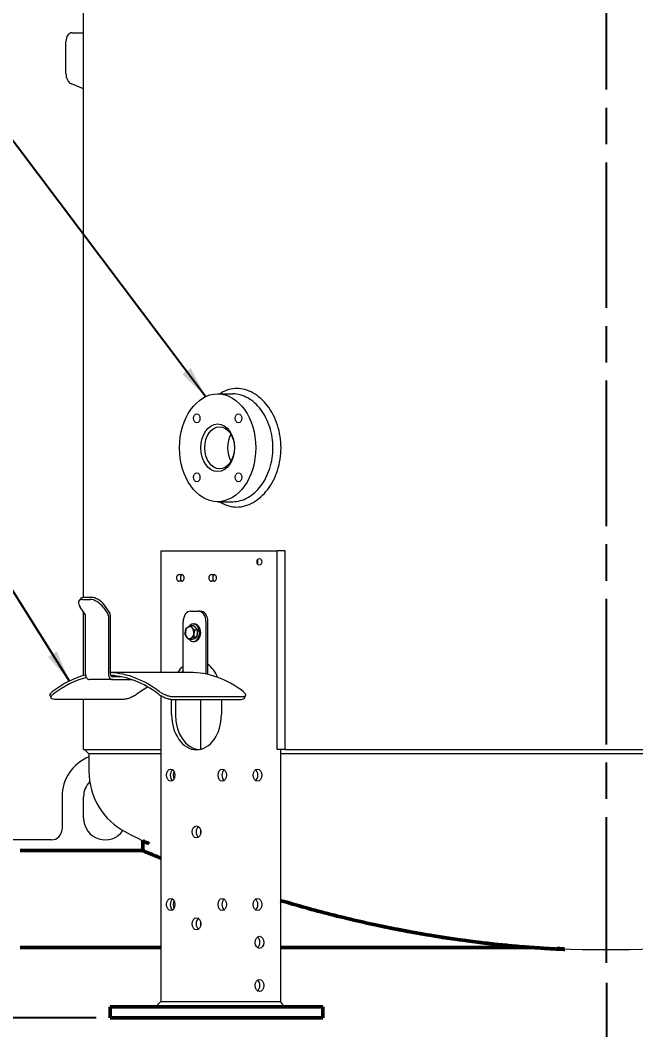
# Model space of a CAD drawing. Header units: inches. Extents: x 19 to 503, y 6 to 322.
# Drawn here: x 76.29 to 104.84, y 43.9 to 90.73 of the extents above; entities that cross this region are included whole.
import ezdxf

# ---------------------------------------------------------------- set-up
doc = ezdxf.new("R2010")
doc.units = ezdxf.units.IN
doc.header["$LTSCALE"] = 15
doc.header["$MEASUREMENT"] = 0
doc.linetypes.add('CHAIN', pattern=[0.7087, 0.4724, -0.0591, 0.1181, -0.0591])
doc.layers.add('Centerline', color=5, linetype='CHAIN', lineweight=25, true_color=0x0000ff)
for name, color, linetype, lineweight in [('Dimension (ANSI)', 7, 'Continuous', 25), ('Symbol (ANSI)', 7, 'Continuous', 25), ('Visible (ANSI)', 7, 'Continuous', 50)]:
    doc.layers.add(name, color=color, linetype=linetype, lineweight=lineweight)
doc.styles.add('MEMCOR Medium', font='arial.ttf')
doc.styles.add('Standard D-E', font='arial.ttf')
doc.dimstyles.new('Default (ANSI)', dxfattribs={"dimscale": 15, "dimtxt": 0.15, "dimasz": 0.098425, "dimexe": 0.125, "dimexo": 0.0625, "dimgap": 0.031496, "dimtad": 0, "dimtih": 1, "dimtoh": 1, "dimdec": 4, "dimrnd": 1e-08, "dimzin": 3, "dimdsep": 46, "dimlunit": 5, "dimtxsty": 'MEMCOR Medium', "dimcen": 0.09, "dimdle": 0.393701, "dimclrd": 256, "dimclre": 256, "dimclrt": 256, "dimadec": 0, "dimazin": 1, "dimtfac": 0.8, "dimtofl": 0, "dimtmove": 0, "dimatfit": 3, "dimfxl": 1, "dimfrac": 1, "dimtolj": 1, "dimtzin": 4, "dimlwd": -1, "dimlwe": -1, "dimarcsym": 0})
doc.dimstyles.new('in [mm] D-E NeptuneBenson$7', dxfattribs={"dimscale": 15, "dimtxt": 0.15, "dimasz": 0.098425, "dimexe": 0.125, "dimexo": 0.063, "dimgap": 0.031496, "dimtad": 0, "dimtih": 1, "dimtoh": 1, "dimdec": 4, "dimrnd": 1e-08, "dimzin": 3, "dimdsep": 46, "dimlunit": 5, "dimtxsty": 'Standard D-E', "dimcen": 0.09, "dimdle": 0.393701, "dimclrd": 256, "dimclre": 256, "dimclrt": 256, "dimadec": 1, "dimazin": 1, "dimtfac": 1, "dimtofl": 0, "dimtmove": 0, "dimatfit": 3, "dimfxl": 1, "dimfrac": 1, "dimtolj": 1, "dimtzin": 4, "dimlwd": -1, "dimlwe": -1, "dimarcsym": 0})

# ---------------------------------------------------------------- blocks, each defined once
blk = doc.blocks.new('*D22')
at = {"layer": 'Defpoints', "color": 0, "transparency": 16777216}
for p in [(44.986, 132.401), (84.252, 132.401), (80.752, 44.463)]:
    blk.add_point(p, dxfattribs=at)
at = {"layer": 'Dimension (ANSI)', "transparency": 16777216}
for p, q in [((83.314, 132.401), (43.111, 132.401)), ((44.986, 130.925), (44.986, 104.714)), ((44.986, 45.94), (44.986, 96.226)), ((79.815, 44.463), (43.111, 44.463))]:
    blk.add_line(p, q, dxfattribs=at)
for points in [[(44.74, 130.925), (45.232, 130.925), (44.986, 132.401)], [(44.74, 45.94), (45.232, 45.94), (44.986, 44.463)]]:
    blk.add_solid(points, dxfattribs=at)
at = {"layer": 'Dimension (ANSI)', "transparency": 16777216, "char_height": 2.25, "attachment_point": 5, "style": 'MEMCOR Medium'}
for s, insert in [('\\A1; 87{\\H0.8x;\\S15#16;} in', (44.986, 102.8)), ('\\A1;[2233.6 mm]', (44.986, 98.556))]:
    blk.add_mtext(s, dxfattribs=dict(at, insert=insert))
blk = doc.blocks.new('*D29')
at = {"layer": 'Defpoints', "color": 0, "transparency": 16777216}
for p in [(31.787, 141.416), (102.901, 141.416), (80.752, 44.463)]:
    blk.add_point(p, dxfattribs=at)
at = {"layer": 'Dimension (ANSI)', "transparency": 16777216}
for p, q in [((101.964, 141.416), (29.912, 141.416)), ((31.787, 139.94), (31.787, 89.902)), ((31.787, 45.94), (31.787, 81.414)), ((79.815, 44.463), (29.912, 44.463))]:
    blk.add_line(p, q, dxfattribs=at)
for points in [[(31.54, 139.94), (32.033, 139.94), (31.787, 141.416)], [(31.54, 45.94), (32.033, 45.94), (31.787, 44.463)]]:
    blk.add_solid(points, dxfattribs=at)
at = {"layer": 'Dimension (ANSI)', "transparency": 16777216, "char_height": 2.25, "attachment_point": 5, "style": 'MEMCOR Medium'}
for s, insert in [('\\A1; 96{\\H0.8x;\\S15#16;} in', (31.787, 87.988)), ('\\A1;[2462.6 mm]', (31.787, 83.744))]:
    blk.add_mtext(s, dxfattribs=dict(at, insert=insert))
blk = doc.blocks.new('*D30')
at = {"layer": 'Defpoints', "color": 0, "transparency": 16777216}
for p in [(103.476, 47.017), (74.786, 45.463), (103.476, 32.471)]:
    blk.add_point(p, dxfattribs=at)
at = {"layer": 'Dimension (ANSI)', "transparency": 16777216}
for p, q in [((103.476, 46.079), (103.476, 30.596)), ((74.786, 44.526), (74.786, 30.596)), ((76.263, 32.471), (81.007, 32.471)), ((102, 32.471), (97.256, 32.471))]:
    blk.add_line(p, q, dxfattribs=at)
for points in [[(76.263, 32.717), (76.263, 32.225), (74.786, 32.471)], [(102, 32.717), (102, 32.225), (103.476, 32.471)]]:
    blk.add_solid(points, dxfattribs=at)
at = {"layer": 'Dimension (ANSI)', "transparency": 16777216, "char_height": 2.25, "attachment_point": 5, "style": 'MEMCOR Medium'}
for s, insert in [('\\A1; 28{\\H0.8x;\\S3#4;} in', (89.131, 34.783)), ('\\A1;[728.7 mm]', (89.131, 30.557))]:
    blk.add_mtext(s, dxfattribs=dict(at, insert=insert))
blk = doc.blocks.new('*D31')
at = {"layer": 'Defpoints', "color": 0, "transparency": 16777216}
for p in [(67.697, 49.963), (70.239, 49.963), (80.752, 44.463)]:
    blk.add_point(p, dxfattribs=at)
at = {"layer": 'Dimension (ANSI)', "transparency": 16777216}
for p, q in [((69.302, 49.963), (65.822, 49.963)), ((67.697, 48.487), (67.697, 45.94)), ((79.815, 44.463), (65.822, 44.463)), ((67.697, 44.463), (67.697, 36.825)), ((67.697, 36.825), (66.221, 36.825))]:
    blk.add_line(p, q, dxfattribs=at)
for points in [[(67.451, 48.487), (67.943, 48.487), (67.697, 49.963)], [(67.451, 45.94), (67.943, 45.94), (67.697, 44.463)]]:
    blk.add_solid(points, dxfattribs=at)
at = {"layer": 'Dimension (ANSI)', "transparency": 16777216, "char_height": 2.25, "attachment_point": 5, "style": 'MEMCOR Medium'}
for s, insert in [('\\A1; 5{\\H0.8x;\\S1#2;} in', (58.096, 39.124)), ('\\A1;[139.7 mm]', (58.096, 34.911))]:
    blk.add_mtext(s, dxfattribs=dict(at, insert=insert))

msp = doc.modelspace()

# ---------------------------------------------------------------- linework, layer by layer
at = {"layer": 'Centerline', "linetype": 'CHAIN', "ltscale": 0.952448}
msp.add_line((103.47641, 47.01654), (103.47641, 144.14144), dxfattribs=at)
at = {"layer": 'Visible (ANSI)', "linetype": 'Continuous', "lineweight": 18}
for p, q in [((79.2267, 63.95994), (79.2267, 108.15094)), ((78.68965, 90.15094), (79.2267, 90.15094)), ((78.40681, 88.26244), (78.40681, 89.75094)), ((79.2267, 87.55433), (78.66336, 87.78163)), ((85.44539, 73.40094), (86.1529, 73.40094)), ((85.44539, 68.40094), (86.1529, 68.40094)), ((82.806, 66.11344), (83.0081, 66.11344)), ((82.806, 66.11344), (82.806, 60.48027)), ((83.0081, 66.11344), (85.92138, 66.11344)), ((85.92138, 66.11344), (86.89719, 66.11344)), ((86.89719, 66.11344), (88.20766, 66.11344)), ((88.58092, 66.11344), (88.20766, 66.11344)), ((88.20766, 56.90094), (88.20766, 66.11344)), ((88.58092, 56.90094), (88.58092, 66.11344)), ((83.64803, 65.01844), (83.78238, 65.01844)), ((83.78238, 64.70844), (83.64803, 64.70844)), ((85.1471, 65.01844), (85.28145, 65.01844)), ((85.28145, 64.70844), (85.1471, 64.70844)), ((79.0779, 63.89519), (79.0129, 63.80327)), ((79.17115, 63.86814), (79.52471, 63.86814)), ((79.58971, 63.96007), (79.23615, 63.96007)), ((79.29084, 63.19888), (79.0676, 63.51459)), ((79.2267, 60.33426), (79.2267, 63.28959)), ((80.12826, 63.51459), (80.3515, 63.19888)), ((80.4165, 63.2908), (80.19326, 63.60651)), ((84.19604, 63.32344), (84.54959, 63.32344)), ((84.64152, 63.32344), (84.54959, 63.32344)), ((79.31777, 60.41047), (79.31777, 63.10695)), ((80.37843, 63.10695), (80.37843, 60.41047)), ((80.47035, 60.41047), (80.47035, 63.10695)), ((83.84249, 60.48027), (83.84249, 62.82344)), ((84.90315, 62.82344), (84.90315, 60.41047)), ((84.99507, 60.41047), (84.99507, 62.82344)), ((84.33852, 62.64295), (84.20211, 62.64295)), ((84.31625, 62.72944), (84.37282, 62.72944)), ((84.33852, 62.64295), (84.42636, 62.53861)), ((84.5142, 62.43427), (84.3778, 62.43427)), ((84.42636, 62.53861), (84.5142, 62.43427)), ((84.5142, 62.43427), (84.49423, 62.27451)), ((84.25862, 62.00393), (84.12222, 62.00393)), ((84.36644, 62.05934), (84.25862, 62.00393)), ((84.31625, 61.91744), (84.37282, 61.91744)), ((84.47425, 62.11476), (84.33785, 62.11476)), ((84.47425, 62.11476), (84.36644, 62.05934)), ((84.49423, 62.27451), (84.47425, 62.11476)), ((84.14796, 60.48027), (80.47035, 60.48027)), ((80.56227, 60.15047), (79.50161, 60.15047)), ((80.96803, 60.28047), (80.56227, 60.28047)), ((80.56227, 60.15047), (81.45327, 60.15047)), ((77.72046, 59.29306), (77.67135, 59.40297)), ((81.0597, 59.23076), (77.87772, 59.23076)), ((79.2267, 56.90094), (79.2267, 59.23076)), ((82.806, 59.40557), (82.806, 45.21344)), ((83.31216, 58.52344), (83.31216, 59.23197)), ((83.34712, 59.23076), (86.52911, 59.23076)), ((86.57821, 59.34065), (83.39623, 59.34065)), ((83.48893, 59.23076), (83.48893, 58.52344)), ((84.65287, 59.23076), (84.65287, 56.9153)), ((85.61732, 59.23076), (85.61732, 58.52344)), ((86.68636, 59.29306), (86.73547, 59.40297)), ((79.2267, 56.90094), (82.806, 56.90094)), ((79.47641, 56.70094), (79.27641, 56.90094)), ((79.47641, 56.70094), (79.47641, 55.90094)), ((82.806, 56.70094), (79.47641, 56.70094)), ((88.58092, 56.90094), (88.20766, 56.90094)), ((88.36518, 56.90094), (88.36518, 45.21344)), ((118.58763, 56.70094), (88.36518, 56.70094)), ((88.58092, 56.90094), (118.3719, 56.90094)), ((78.22689, 54.71344), (78.22689, 53.21344)), ((79.22689, 53.71344), (79.22689, 54.71344)), ((84.65287, 53.16968), (84.65287, 52.9952)), ((77.72689, 52.71344), (75.66641, 52.71344)), ((84.65287, 48.90668), (84.65287, 48.7322)), ((82.806, 45.21344), (82.556, 44.96344)), ((82.806, 45.21344), (83.0081, 45.21344)), ((83.0081, 45.21344), (85.92138, 45.21344)), ((85.92138, 45.21344), (86.89719, 45.21344)), ((86.89719, 45.21344), (88.36518, 45.21344)), ((88.54196, 44.96344), (88.36518, 45.21344))]:
    msp.add_line(p, q, dxfattribs=at)
at = {"layer": 'Visible (ANSI)'}
for p, q in [((81.9736, 52.21344), (81.9736, 52.66344)), ((81.9736, 52.21344), (76.28641, 52.21344)), ((76.28641, 47.71344), (82.806, 47.71344)), ((87.28845, 47.71344), (87.3008, 47.71344)), ((88.36518, 47.71344), (100.13689, 47.71344)), ((101.52892, 47.63337), (101.52892, 47.65337)), ((80.45954, 44.96344), (80.75243, 44.96344)), ((80.45954, 44.96344), (80.45954, 44.46344)), ((86.49414, 44.96344), (80.75243, 44.96344)), ((86.49414, 44.96344), (87.90835, 44.96344)), ((90.02967, 44.96344), (87.90835, 44.96344)), ((90.02967, 44.96344), (90.32256, 44.96344)), ((90.32256, 44.96344), (90.32256, 44.46344)), ((80.75243, 44.46344), (80.45954, 44.46344)), ((86.49414, 44.46344), (80.75243, 44.46344)), ((87.90835, 44.46344), (86.49414, 44.46344)), ((90.02967, 44.46344), (87.90835, 44.46344)), ((90.32256, 44.46344), (90.02967, 44.46344))]:
    msp.add_line(p, q, dxfattribs=at)
at = {"layer": 'Visible (ANSI)', "linetype": 'Continuous', "lineweight": 18}
for centre, radius, start, end in [((80.22689, 54.71344), 2, 112.039365, 180), ((82.6664, 55.89648), 3.19, 179.919853, 242.534488), ((80.22689, 54.71344), 1, 135.542129, 180), ((80.22689, 53.71344), 1, 180, 325.43522), ((77.72689, 53.21344), 0.5, 270, 0), ((103.47641, 95.93094), 48.31, 242.534488, 243.75604), ((103.47641, 95.93094), 48.31, 267.353566, 288.227871)]:
    msp.add_arc(centre, radius, start, end, dxfattribs=at)
for centre, major_axis, ratio, start_param, end_param in [((78.68965, 89.75094), (0, 0.4), 0.70710678, 0, 1.57079633), ((78.76036, 88.26244), (0, -0.5), 0.70710678, 4.71238898, 6.00526251), ((86.5909, 70.90094), (0, -0.975), 0.70710678, 4.01124167, 5.41353629), ((87.20624, 65.61344), (0, 0.155), 0.70710678, 4.07971898, 5.34505898), ((83.64803, 64.86344), (0, -0.155), 0.70710678, 3.14159265, 6.28318531), ((83.82481, 64.86344), (0, 0.155), 0.70710678, 0.19477764, 2.94681501), ((83.78238, 64.86344), (0, 0.155), 0.70710678, 3.14159265, 6.28318531), ((85.1471, 64.86344), (0, -0.155), 0.70710678, 3.14159265, 6.28318531), ((85.32387, 64.86344), (0, 0.155), 0.70710678, 0.19477764, 2.94681501), ((85.28145, 64.86344), (0, 0.155), 0.70710678, 3.14159265, 6.28318531), ((79.42115, 63.51459), (-0.40825, 0.28868), 0.5, 5.6677056, 7.23850193), ((79.48615, 63.60651), (-0.40825, 0.28868), 0.5, 5.6677056, 6.28318531), ((79.77471, 63.51459), (0.40825, -0.28868), 0.5, 0.95531662, 2.52611294), ((79.83971, 63.60651), (-0.40825, 0.28868), 0.5, 4.09690927, 5.6677056), ((80.2865, 63.10695), (0, -0.26), 0.70710678, 1.57079633, 2.35619449), ((84.19604, 62.82344), (0, 0.5), 0.70710678, 0, 1.57079633), ((84.54959, 62.82344), (0, 0.5), 0.70710678, 4.71238898, 6.28318531), ((84.64152, 62.82344), (0, 0.5), 0.70710678, 4.71238898, 6.28318531), ((79.22584, 63.10695), (0, -0.13), 0.70710678, 1.57079633, 2.35619449), ((80.2865, 63.10695), (0, 0.13), 0.70710678, 4.71238898, 5.49778714), ((84.31625, 62.32344), (0, -0.406), 0.70710678, 5.6182908, 10.23616266), ((84.14442, 62.32344), (0, -0.281), 0.70710678, 4.53738158, 5.58457913), ((84.14442, 62.32344), (0, 0.281), 0.70710678, 0.34859138, 1.39578893), ((84.14442, 62.32344), (0, 0.281), 0.70710678, 5.58457913, 6.63177669), ((84.14442, 62.32344), (0, 0.281), 0.70710678, 4.53738158, 5.58457913), ((84.37282, 62.32344), (0, -0.406), 0.70710678, 0, 3.14159265), ((84.31625, 62.32344), (0, 0.281), 0.70710678, 5.24462856, 5.9245297), ((84.31625, 62.32344), (0, -0.281), 0.70710678, 0.97404683, 1.81753103), ((84.14442, 62.32344), (0, -0.281), 0.70710678, 5.58457913, 6.63177669), ((84.14442, 62.32344), (0, -0.281), 0.70710678, 0.34859138, 1.39578893), ((84.31625, 62.32344), (0, -0.281), 0.70710678, 0.10141056, 0.5957722), ((80.25887, 53.11027), (0, 7.37), 0.70710678, 5.78754415, 6.24259348), ((84.46474, 59.40344), (0, 1.63), 0.70710678, 0.57029133, 0.84913897), ((84.64152, 59.40344), (0, -1.63), 0.70710678, 3.90758363, 3.99073162), ((84.14796, 53.11027), (0, 7.37), 0.70710678, 5.78754415, 6.28318531), ((84.46474, 59.40344), (0, -1.63), 0.70710678, 2.11404801, 2.66345926), ((80.25887, 53.11027), (0, 7.37), 0.70710678, 0.18090041, 0.49564116), ((80.25887, 53.11027), (0, 7.24), 0.70710678, 0.17578008, 0.49442012), ((79.50161, 60.41047), (0, -0.26), 0.70710678, 4.71238898, 6.28318531), ((80.56227, 60.41047), (0, -0.26), 0.70710678, 4.71238898, 6.28318531), ((80.56227, 60.41047), (0, -0.13), 0.70710678, 4.71238898, 6.28318531), ((80.25887, 53.11027), (0, 7.24), 0.70710678, 5.78876518, 6.23927868), ((84.81122, 60.41047), (0, 0.13), 0.70710678, 4.65113704, 4.71238898), ((84.81122, 60.41047), (0, -0.26), 0.70710678, 1.46300553, 1.57079633), ((84.14796, 53.11027), (0, 7.24), 0.70710678, 0.38961712, 0.49442012), ((84.46474, 58.52344), (0, -1.63), 0.70710678, 4.71238898, 7.85398163), ((84.64152, 58.52344), (0, -1.63), 0.70710678, 4.71238898, 6.20642283), ((83.44509, 55.71344), (0, -0.28), 0.70710678, 3.60436277, 5.82041519), ((83.58086, 55.71344), (0, 0.28), 0.70710678, 0.90964484, 2.23194781), ((85.83794, 55.71344), (0, -0.28), 0.70710678, 3.60436277, 5.82041519), ((87.11639, 55.71344), (0, 0.28), 0.70710678, 3.60436277, 5.82041519), ((84.64152, 53.08244), (0, -0.28), 0.70710678, 3.60436277, 5.82041519), ((83.44509, 49.71344), (0, -0.28), 0.70710678, 3.60436277, 5.82041519), ((83.58086, 49.71344), (0, 0.28), 0.70710678, 0.90964484, 2.23194781), ((85.83794, 49.71344), (0, -0.28), 0.70710678, 3.60436277, 5.82041519), ((87.11639, 49.71344), (0, 0.28), 0.70710678, 3.60436277, 5.82041519), ((84.64152, 48.81944), (0, -0.28), 0.70710678, 3.60436277, 5.82041519), ((87.20624, 47.95944), (0, 0.28), 0.70710678, 3.60436277, 5.82041519), ((87.20624, 45.95944), (0, 0.28), 0.70710678, 3.60436277, 5.82041519)]:
    msp.add_ellipse(centre, major_axis=major_axis, ratio=ratio, start_param=start_param, end_param=end_param, dxfattribs=at)
for centre, major_axis in [((85.44539, 70.90094), (0, 2.5)), ((84.47664, 72.27096), (0, 0.21094)), ((86.41414, 72.27096), (0, -0.21094)), ((85.44539, 70.90094), (0, -1.105)), ((85.53731, 70.90094), (0, 0.975)), ((84.47664, 69.53092), (0, 0.21094)), ((86.41414, 69.53092), (0, -0.21094)), ((87.38301, 65.61344), (0, -0.155)), ((83.26832, 55.71344), (0, -0.28)), ((85.66116, 55.71344), (0, -0.28)), ((87.29317, 55.71344), (0, 0.28)), ((84.46474, 53.08244), (0, -0.28)), ((83.26832, 49.71344), (0, -0.28)), ((85.66116, 49.71344), (0, -0.28)), ((87.29317, 49.71344), (0, 0.28)), ((84.46474, 48.81944), (0, -0.28)), ((87.38301, 47.95944), (0, -0.28)), ((87.38301, 45.95944), (0, -0.28))]:
    msp.add_ellipse(centre, major_axis=major_axis, ratio=0.70710678, dxfattribs=at)
for points, knots in [([(85.53936, 68.40095), (85.55975, 68.38709), (85.58036, 68.37378), (85.7157, 68.29086), (85.83644, 68.23777), (86.08215, 68.16812), (86.20711, 68.15157), (86.45144, 68.15157), (86.57908, 68.16812), (86.83575, 68.23777), (86.96477, 68.29086), (87.21463, 68.4312), (87.33567, 68.51856), (87.56135, 68.72039), (87.66597, 68.83488), (87.85233, 69.07881), (87.94047, 69.21662), (88.09667, 69.51675), (88.16474, 69.67907), (88.27442, 70.01771), (88.31612, 70.19432), (88.37088, 70.54955), (88.38393, 70.72817), (88.38393, 71.07371), (88.37088, 71.25233), (88.31612, 71.60756), (88.27442, 71.78416), (88.16474, 72.12281), (88.09667, 72.28513), (87.94047, 72.58526), (87.85233, 72.72307), (87.66597, 72.967), (87.56135, 73.08149), (87.33567, 73.28332), (87.21463, 73.37068), (86.96477, 73.51102), (86.83575, 73.56411), (86.57908, 73.63376), (86.45144, 73.65031), (86.20711, 73.65031), (86.08215, 73.63376), (85.83644, 73.56411), (85.7157, 73.51102), (85.58036, 73.4281), (85.55975, 73.41479), (85.53936, 73.40093)], [7.65976502, 7.65976502, 7.65976502, 7.65976502, 7.89895296, 7.89895296, 9.21544017, 9.21544017, 10.53192738, 10.53192738, 11.84841459, 11.84841459, 13.1649018, 13.1649018, 14.48138901, 14.48138901, 15.79787622, 15.79787622, 17.11437085, 17.11437085, 18.43086548, 18.43086548, 19.74736012, 19.74736012, 21.06385475, 21.06385475, 22.38034939, 22.38034939, 23.69684402, 23.69684402, 25.01333865, 25.01333865, 26.32983329, 26.32983329, 27.6463205, 27.6463205, 28.96280771, 28.96280771, 30.27929492, 30.27929492, 31.59578213, 31.59578213, 32.91226934, 32.91226934, 34.22875655, 34.22875655, 34.46794448, 34.46794448, 34.46794448, 34.46794448]), ([(86.1529, 68.40094), (86.26397, 68.40094), (86.3799, 68.41598), (86.61277, 68.4793), (86.7297, 68.52757), (86.95596, 68.65517), (87.06546, 68.7346), (87.26946, 68.91814), (87.36395, 69.02225), (87.53216, 69.24409), (87.61166, 69.36942), (87.75247, 69.64235), (87.81378, 69.78996), (87.91255, 70.0979), (87.95008, 70.25848), (87.99936, 70.58147), (88.0111, 70.74387), (88.0111, 71.05801), (87.99936, 71.22041), (87.95008, 71.54339), (87.91255, 71.70398), (87.81378, 72.01192), (87.75247, 72.15952), (87.61166, 72.43246), (87.53216, 72.55779), (87.36395, 72.77963), (87.26946, 72.88374), (87.06546, 73.06727), (86.95596, 73.14671), (86.7297, 73.27431), (86.61277, 73.32258), (86.3799, 73.3859), (86.26397, 73.40094), (86.1529, 73.40094)], [-28.7249928, -28.7249928, -28.7249928, -28.7249928, -27.52812031, -27.52812031, -26.33124782, -26.33124782, -25.13437533, -25.13437533, -23.93750284, -23.93750284, -22.74062593, -22.74062593, -21.54374902, -21.54374902, -20.34687211, -20.34687211, -19.1499952, -19.1499952, -17.95311829, -17.95311829, -16.75624138, -16.75624138, -15.55936447, -15.55936447, -14.36248756, -14.36248756, -13.16561507, -13.16561507, -11.96874258, -11.96874258, -10.77187009, -10.77187009, -9.5749976, -9.5749976, -9.5749976, -9.5749976]), ([(77.78036, 59.59339), (77.74127, 59.5635), (77.70872, 59.53084), (77.66919, 59.46939), (77.66218, 59.44064), (77.6677, 59.41262), (77.66927, 59.40772), (77.67141, 59.403)], [5.7511729, 5.7511729, 5.7511729, 5.7511729, 6.23002731, 6.23002731, 6.70888172, 6.70888172, 6.81364761, 6.81364761, 6.81364761, 6.81364761]), ([(77.87772, 59.23076), (77.83332, 59.23076), (77.79346, 59.23749), (77.73696, 59.26452), (77.72033, 59.28478), (77.7113, 59.33071), (77.71832, 59.35943), (77.75789, 59.42081), (77.79046, 59.45341), (77.82958, 59.48323)], [7.66611289, 7.66611289, 7.66611289, 7.66611289, 8.14452025, 8.14452025, 8.6229276, 8.6229276, 9.10179881, 9.10179881, 9.58067001, 9.58067001, 9.58067001, 9.58067001]), ([(81.71867, 59.48323), (81.67955, 59.45341), (81.62928, 59.42081), (81.51757, 59.35943), (81.45612, 59.33071), (81.33954, 59.28478), (81.27665, 59.26452), (81.15894, 59.23749), (81.10409, 59.23076), (81.0597, 59.23076)], [5.75155612, 5.75155612, 5.75155612, 5.75155612, 6.23042733, 6.23042733, 6.70929853, 6.70929853, 7.18770589, 7.18770589, 7.66611324, 7.66611324, 7.66611324, 7.66611324]), ([(82.68816, 59.48323), (82.72727, 59.45341), (82.77755, 59.42081), (82.88925, 59.35943), (82.95071, 59.33071), (83.06729, 59.28478), (83.13018, 59.26452), (83.24789, 59.23749), (83.30273, 59.23076), (83.34712, 59.23076)], [1.91849933, 1.91849933, 1.91849933, 1.91849933, 2.39737053, 2.39737053, 2.87624174, 2.87624174, 3.35464909, 3.35464909, 3.83305645, 3.83305645, 3.83305645, 3.83305645]), ([(83.39623, 59.34065), (83.35183, 59.34065), (83.29699, 59.34739), (83.17928, 59.37442), (83.11639, 59.39469), (82.99983, 59.44064), (82.93839, 59.46939), (82.82672, 59.53084), (82.77647, 59.5635), (82.73738, 59.59339)], [3.83284768, 3.83284768, 3.83284768, 3.83284768, 4.3112545, 4.3112545, 4.78966133, 4.78966133, 5.26851574, 5.26851574, 5.74737015, 5.74737015, 5.74737015, 5.74737015]), ([(86.62646, 59.59339), (86.66555, 59.5635), (86.6981, 59.53084), (86.73764, 59.46939), (86.74464, 59.44064), (86.7356, 59.39469), (86.71897, 59.37442), (86.66247, 59.34739), (86.6226, 59.34065), (86.57821, 59.34065)], [1.91832521, 1.91832521, 1.91832521, 1.91832521, 2.39717963, 2.39717963, 2.87603404, 2.87603404, 3.35444086, 3.35444086, 3.83284768, 3.83284768, 3.83284768, 3.83284768]), ([(86.52911, 59.23076), (86.5735, 59.23076), (86.61336, 59.23749), (86.66368, 59.26156), (86.67865, 59.27623), (86.6863, 59.29308)], [3.833056446, 3.833056446, 3.833056446, 3.833056446, 4.311463801, 4.311463801, 4.685104943, 4.685104943, 4.685104943, 4.685104943])]:
    msp.add_open_spline(points, degree=3, knots=knots, dxfattribs=at)
for points in [[(83.94653, 62.21261), (83.93949, 62.29822), (83.94876, 62.37237)], [(83.94876, 62.37237), (83.95803, 62.44651), (83.98648, 62.53212)], [(83.98648, 62.53212), (84.02651, 62.56182), (84.07655, 62.58754)], [(84.07655, 62.58754), (84.12659, 62.61326), (84.20211, 62.64295)], [(84.20211, 62.64295), (84.23144, 62.58704), (84.27221, 62.53861)], [(84.27221, 62.53861), (84.31298, 62.49019), (84.3778, 62.43427)], [(84.3778, 62.43427), (84.34935, 62.34866), (84.34008, 62.27451)], [(84.01663, 62.10827), (83.97586, 62.15669), (83.94653, 62.21261)], [(84.12222, 62.00393), (84.05739, 62.05984), (84.01663, 62.10827)], [(84.21229, 62.05934), (84.16225, 62.03362), (84.12222, 62.00393)], [(84.33785, 62.11476), (84.26233, 62.08506), (84.21229, 62.05934)], [(84.34008, 62.27451), (84.33081, 62.20037), (84.33785, 62.11476)]]:
    msp.add_rational_spline(points, [1, 1.0379548493, 1], degree=2, dxfattribs=at)
at = {"layer": 'Visible (ANSI)'}
for points, knots in [([(82.27027, 52.53146), (82.234, 52.5475), (82.2005, 52.56234), (82.11381, 52.60082), (82.06175, 52.62404), (82.00901, 52.64759), (81.99552, 52.65363), (81.97782, 52.66155), (81.9736, 52.66344), (81.9736, 52.66344)], [-48.65696769, -48.65696769, -48.65696769, -48.65696769, -48.25019437, -48.25019437, -47.48944569, -47.48944569, -47.10907135, -47.10907135, -46.72869701, -46.72869701, -46.72869701, -46.72869701]), ([(82.80604, 51.8679), (82.71302, 51.90578), (82.62012, 51.94384), (82.46216, 52.00898), (82.39512, 52.03677), (82.27309, 52.08756), (82.2181, 52.11055), (82.11437, 52.15404), (82.0621, 52.17606), (82.00915, 52.19841), (81.99561, 52.20413), (81.97783, 52.21165), (81.9736, 52.21344), (81.9736, 52.21344)], [-50.29355001, -50.29355001, -50.29355001, -50.29355001, -49.5121964, -49.5121964, -48.88119539, -48.88119539, -48.25019437, -48.25019437, -47.48944569, -47.48944569, -47.10907135, -47.10907135, -46.72869701, -46.72869701, -46.72869701, -46.72869701]), ([(101.52892, 47.63337), (101.52892, 47.63337), (101.52702, 47.63345), (101.51961, 47.63378), (101.51409, 47.63402), (101.49354, 47.63493), (101.47441, 47.63578), (101.42949, 47.63782), (101.39987, 47.63918), (101.33624, 47.64218), (101.30218, 47.64381), (101.19719, 47.64895), (101.12354, 47.65272), (100.94601, 47.66216), (100.83182, 47.66858), (100.59752, 47.6826), (100.47735, 47.6902), (100.11079, 47.71472), (99.85846, 47.73338), (99.09762, 47.79545), (98.58567, 47.84525), (97.3656, 47.98022), (96.57355, 48.08478), (94.95379, 48.33841), (94.126, 48.48751), (92.47364, 48.82545), (91.64897, 49.0143), (90.04052, 49.41986), (89.25672, 49.63654), (88.46308, 49.87247), (88.41424, 49.88706), (88.36519, 49.90178)], [-93.45739402, -93.45739402, -93.45739402, -93.45739402, -93.36072229, -93.36072229, -93.26405056, -93.26405056, -93.0707071, -93.0707071, -92.81368806, -92.81368806, -92.55666902, -92.55666902, -92.04263094, -92.04263094, -91.21342771, -91.21342771, -90.38422449, -90.38422449, -88.72581805, -88.72581805, -85.40900516, -85.40900516, -80.05055713, -80.05055713, -74.6921091, -74.6921091, -69.33366106, -69.33366106, -63.97521303, -63.97521303, -63.6255391, -63.6255391, -63.6255391, -63.6255391]), ([(99.55844, 47.75788), (98.33548, 47.85875), (97.10769, 48.00298), (94.79735, 48.35972), (93.71235, 48.56241), (92.63106, 48.7976)], [0, 0, 0, 0, 9.61120125, 9.61120125, 18.12053957, 18.12053957, 18.12053957, 18.12053957]), ([(101.52892, 47.65337), (101.52892, 47.65337), (101.52702, 47.65349), (101.51957, 47.65397), (101.51403, 47.65433), (101.49339, 47.65568), (101.47419, 47.65693), (101.4291, 47.65991), (101.39936, 47.6619), (101.33548, 47.66624), (101.30129, 47.66859), (101.24366, 47.67261), (101.22079, 47.67422), (101.19785, 47.67586)], [-93.45739402, -93.45739402, -93.45739402, -93.45739402, -93.36072229, -93.36072229, -93.26405056, -93.26405056, -93.0707071, -93.0707071, -92.81368806, -92.81368806, -92.55666902, -92.55666902, -92.39208017, -92.39208017, -92.39208017, -92.39208017])]:
    msp.add_open_spline(points, degree=3, knots=knots, dxfattribs=at)

# ---------------------------------------------------------------- dimensions: what is measured, and where the dimension line sits
at = {"layer": 'Dimension (ANSI)'}
for base, p1, p2, angle, text, override, picture, middle in [((31.78653, 141.41594), (80.75243, 44.46344), (102.90141, 141.41594), 90, ' <> in\\X[2462.6 mm]', {"dimgap": 0.031496, "dimdec": 4, "dimpost": '', "dimtol": 0, "dimlim": 0, "dimtp": 0, "dimtm": 0, "dimtdec": 2, "dimatfit": 1}, '*D29', (31.78653, 85.65814)), ((44.98609, 132.40094), (80.75243, 44.46344), (84.25199, 132.40094), 90, ' <> in\\X[2233.6 mm]', {"dimgap": 0.031496, "dimdec": 4, "dimpost": '', "dimtol": 0, "dimlim": 0, "dimtp": 0, "dimtm": 0, "dimtdec": 2, "dimatfit": 1}, '*D22', (44.98609, 100.47012)), ((67.69717, 49.96344), (80.75243, 44.46344), (70.23916, 49.96344), 90, ' <> in\\X[139.7 mm]', {"dimgap": 0.031496, "dimdec": 4, "dimpost": '', "dimtol": 0, "dimlim": 0, "dimtp": 0, "dimtm": 0, "dimtdec": 2, "dimatfit": 2}, '*D31', (58.0959, 36.825)), ((103.47641, 32.47131), (74.78641, 45.46344), (103.47641, 47.01654), 180, ' <> in\\X[728.7 mm]', {"dimgap": 0.031496, "dimtih": 0, "dimtoh": 0, "dimdec": 3, "dimpost": '', "dimtol": 0, "dimlim": 0, "dimtp": 0, "dimtm": 0, "dimtdec": 3, "dimatfit": 1}, '*D30', (89.13141, 32.47131))]:
    dim = msp.add_linear_dim(base=base, p1=p1, p2=p2, angle=angle, text=text, dimstyle='Default (ANSI)', override=override, dxfattribs=at)
    dim.commit()
    dim.dimension.update_dxf_attribs({"geometry": picture, "text_midpoint": middle, "dimtype": 160})

# ---------------------------------------------------------------- leaders
at = {"layer": 'Symbol (ANSI)', "annotation_type": 0, "has_hookline": 1, "hookline_direction": 1}
for points, text_width in [([(84.88868, 73.27373), (74.81728, 86.62939), (73.3409, 86.62939)], 23.21982), ([(78.56833, 60.08171), (72.95572, 69.01319), (71.47934, 69.01319)], 14.55287)]:
    msp.add_leader(points, dimstyle='in [mm] D-E NeptuneBenson$7', override={"dimtad": 0}, dxfattribs=dict(at, text_width=text_width))

doc.saveas('drawing.dxf')
